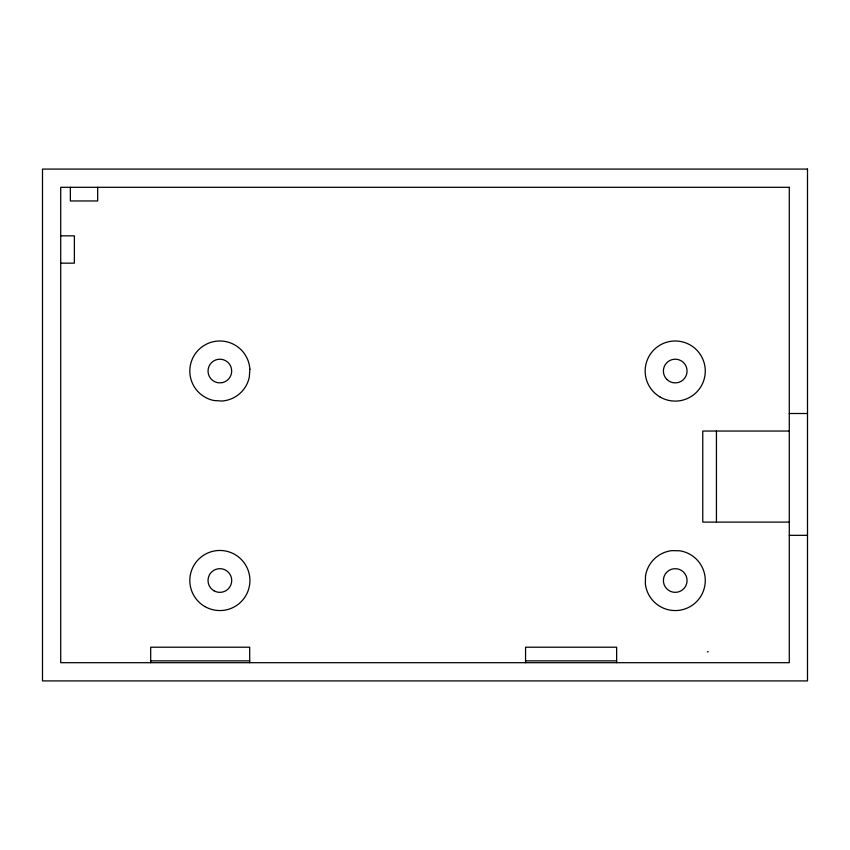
<?xml version="1.0" encoding="UTF-8"?>
<svg xmlns="http://www.w3.org/2000/svg" width="850" height="850" viewBox="0 0 850 850"><rect width="100%" height="100%" fill="white"/><g stroke="black" fill="none" stroke-linecap="round" stroke-linejoin="round"><path stroke-width="1.27" d="M60.711 235.843L74.375 235.843L74.375 263.16L60.711 263.16M789.289 413.504L807.5 413.504M789.289 431.046L702.769 431.046L702.769 522.112L789.289 522.112M789.289 535.33L807.5 535.33M707.317 651.769L708.209 651.769M150.694 660.875L249.688 660.875M525.566 660.875L616.643 660.875M716.433 431.046L716.433 522.112M616.643 662.692L616.643 647.211L525.566 647.211L525.566 662.692M249.688 662.692L249.688 647.211L150.694 647.211L150.694 662.692M97.676 187.308L97.676 200.961L70.348 200.961L70.348 187.308M663.499 578.829L663.468 581.921A11.836 11.836 0 0 0 675.612 592.344A11.836 11.836 0 0 0 687.044 581.156A11.836 11.836 0 0 0 676.898 568.788L673.806 568.756A11.836 11.836 0 0 0 663.499 578.829M645.522 575.939L645.352 583.791A30.058 30.058 0 0 0 675.888 610.555A30.058 30.058 0 0 0 705.213 582.473A30.058 30.058 0 0 0 679.787 550.8L671.946 550.63A30.058 30.058 0 0 0 645.522 575.939M249.868 369.219L249.316 377.039A30.058 30.058 0 0 1 221.701 401.041L213.871 400.499A30.058 30.058 0 0 1 190.007 367.636A30.058 30.058 0 0 1 220.66 340.999A30.058 30.058 0 0 1 249.868 369.219M222.413 382.606L219.332 382.872A11.836 11.836 0 0 1 208.038 371.546A11.836 11.836 0 0 1 218.333 359.306A11.836 11.836 0 0 1 231.434 368.496L231.689 371.578A11.836 11.836 0 0 1 222.413 382.606M807.5 169.086L42.5 169.086L42.5 680.914L807.5 680.914L807.5 169.086M789.289 187.308L60.711 187.308L60.711 662.692L789.289 662.692L789.289 187.308M204.839 606.539A30.058 30.058 0 0 0 249.921 580.508A30.058 30.058 0 0 0 204.839 554.487A30.058 30.058 0 0 0 204.839 606.539M213.945 590.761A11.836 11.836 0 0 0 231.71 580.508A11.836 11.836 0 0 0 213.945 570.254A11.836 11.836 0 0 0 213.945 590.761M660.195 397.078A30.058 30.058 0 0 0 705.277 371.046A30.058 30.058 0 0 0 660.195 345.015A30.058 30.058 0 0 0 660.195 397.078M666.857 379.419A11.836 11.836 0 0 0 686.662 374.106A11.836 11.836 0 0 0 672.159 359.614A11.836 11.836 0 0 0 666.857 379.419"/></g></svg>
